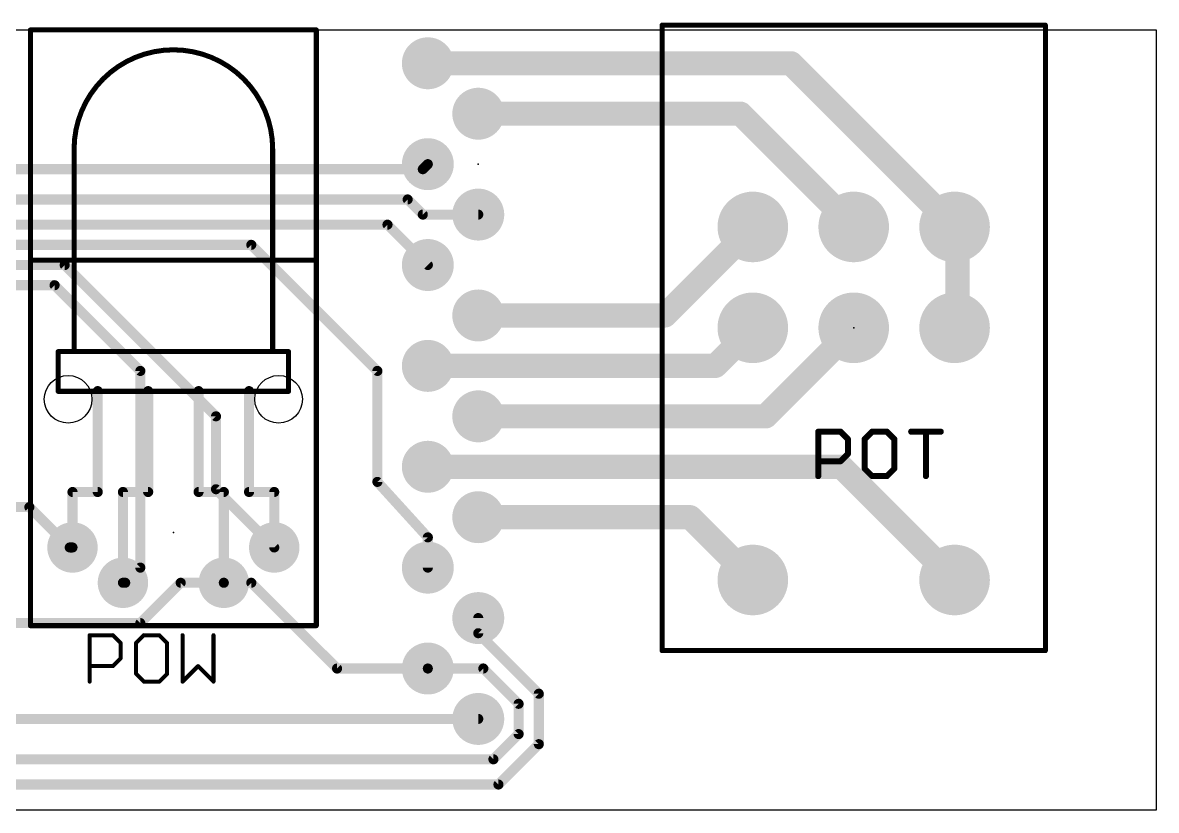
# Model space of a CAD drawing. Extents: x 0 to 68, y -7 to 12.8.
# Drawn here: x 39.46 to 68, y -7 to 12.83 of the extents above; entities that cross this region are included whole.
import ezdxf

# ---------------------------------------------------------------- set-up
doc = ezdxf.new("R2010")
doc.units = 0
for name, color, linetype in [('16', 175, 'CONTINUOUS'), ('17', 82, 'CONTINUOUS'), ('20', 7, 'CONTINUOUS'), ('21', 253, 'CONTINUOUS'), ('23', 7, 'CONTINUOUS'), ('25', 253, 'CONTINUOUS')]:
    doc.layers.add(name, color=color, linetype=linetype)

# ---------------------------------------------------------------- blocks, each defined once
blk = doc.blocks.new('ROUNDP')
at = {"const_width": 0.5}
blk.add_lwpolyline([(0, -0.25, 1), (0, 0.25, 1), (0, -0.25)], format="xyb", dxfattribs=at)

msp = doc.modelspace()

# ---------------------------------------------------------------- linework, layer by layer
at = {"layer": '16'}
for points, const_width in [([(58.801, 11.811), (49.657, 11.811)], 0.6096), ([(62.865, 7.747), (58.801, 11.811)], 0.6096), ([(57.531, 10.541), (50.927, 10.541)], 0.6096), ([(60.325, 7.747), (57.531, 10.541)], 0.6096), ([(49.53, 9.144), (28.448, 9.144)], 0.254), ([(49.657, 9.271), (49.53, 9.144)], 0.254), ([(49.149, 8.382), (28.448, 8.382)], 0.254), ([(49.53, 8.001), (49.149, 8.382)], 0.254), ([(50.927, 8.001), (49.53, 8.001)], 0.254), ([(57.785, 7.62), (57.84, 7.69)], 0.6096), ([(60.325, 7.747), (60.38, 7.69)], 0.6096), ([(62.865, 7.747), (62.92, 7.69)], 0.6096), ([(62.992, 7.62), (62.92, 7.69)], 0.6096), ([(48.641, 7.747), (28.448, 7.747)], 0.254), ([(49.657, 6.731), (48.641, 7.747)], 0.254), ([(57.785, 7.62), (55.626, 5.461)], 0.6096), ([(62.992, 7.62), (62.992, 5.207)], 0.6096), ([(29.337, 7.239), (45.212, 7.239)], 0.254), ([(45.212, 7.239), (48.387, 4.064)], 0.254), ([(29.591, 6.731), (40.513, 6.731)], 0.254), ([(40.513, 6.731), (44.323, 2.921)], 0.254), ([(40.259, 6.223), (29.845, 6.223)], 0.254), ([(42.418, 4.064), (40.259, 6.223)], 0.254), ([(55.626, 5.461), (50.927, 5.461)], 0.6096), ([(57.785, 5.08), (57.84, 5.15)], 0.6096), ([(60.325, 5.08), (60.38, 5.15)], 0.6096), ([(62.992, 5.207), (62.92, 5.15)], 0.6096), ([(57.785, 5.08), (56.896, 4.191)], 0.6096), ([(60.325, 5.08), (58.166, 2.921)], 0.6096), ([(56.896, 4.191), (49.657, 4.191)], 0.6096), ([(42.418, -0.889), (42.418, 4.064)], 0.254), ([(48.387, 4.064), (48.387, 1.27)], 0.254), ([(58.166, 2.921), (50.927, 2.921)], 0.6096), ([(44.323, 2.921), (44.323, 1.086)], 0.254), ([(60.071, 1.651), (49.657, 1.651)], 0.6096), ([(62.865, -1.143), (60.071, 1.651)], 0.6096), ([(44.323, 1.086), (45.79, -0.381)], 0.254), ([(48.387, 1.27), (49.657, -0.127)], 0.254), ([(39.624, 0.635), (38.608, 0.635)], 0.254), ([(40.64, -0.381), (39.624, 0.635)], 0.254), ([(56.261, 0.381), (50.927, 0.381)], 0.6096), ([(57.785, -1.143), (56.261, 0.381)], 0.6096), ([(49.657, -0.127), (49.657, -0.889)], 0.254), ([(40.64, -0.381), (40.71, -0.381)], 0.254), ([(42.037, -1.27), (42.418, -0.889)], 0.254), ([(57.785, -1.143), (57.84, -1.2)], 0.6096), ([(62.865, -1.143), (62.92, -1.2)], 0.6096), ([(42.037, -1.27), (41.98, -1.27)], 0.254), ([(42.418, -2.286), (43.434, -1.27)], 0.254), ([(43.434, -1.27), (44.52, -1.27)], 0.254), ([(45.212, -1.27), (44.52, -1.27)], 0.254), ([(47.371, -3.429), (45.212, -1.27)], 0.254), ([(35.052, -2.286), (42.418, -2.286)], 0.254), ([(50.927, -2.54), (50.927, -2.159)], 0.254), ([(52.451, -4.064), (50.927, -2.54)], 0.254), ([(49.657, -3.429), (47.371, -3.429)], 0.254), ([(49.657, -3.429), (51.054, -3.429)], 0.254), ([(51.054, -3.429), (51.943, -4.318)], 0.254), ([(52.451, -5.334), (52.451, -4.064)], 0.254), ([(51.943, -4.318), (51.943, -5.08)], 0.254), ([(13.335, -4.699), (50.927, -4.699)], 0.254), ([(51.943, -5.08), (51.308, -5.715)], 0.254), ([(51.435, -6.35), (52.451, -5.334)], 0.254), ([(51.308, -5.715), (10.795, -5.715)], 0.254), ([(7.366, -6.35), (51.435, -6.35)], 0.254)]:
    msp.add_lwpolyline(points, dxfattribs=dict(at, const_width=const_width))
for points, const_width in [([(49.657, 11.9634, 1), (49.657, 11.6586)], 0.3048), ([(58.9088, 11.9188, 1), (58.6932, 11.7032)], 0.3048), ([(58.801, 11.6586, 1), (58.801, 11.9634)], 0.3048), ([(50.927, 10.6934, 1), (50.927, 10.3886)], 0.3048), ([(57.6388, 10.6488, 1), (57.4232, 10.4332)], 0.3048), ([(57.531, 10.3886, 1), (57.531, 10.6934)], 0.3048), ([(49.4851, 9.1889, 1), (49.5749, 9.0991)], 0.127), ([(49.53, 9.0805, 1), (49.53, 9.2075)], 0.127), ([(49.7019, 9.2261, 1), (49.6121, 9.3159)], 0.127), ([(49.1939, 8.4269, 1), (49.1041, 8.3371)], 0.127), ([(49.149, 8.3185, 1), (49.149, 8.4455)], 0.127), ([(49.53, 8.0645, 1), (49.53, 7.9375)], 0.127), ([(49.4851, 7.9561, 1), (49.5749, 8.0459)], 0.127), ([(50.927, 7.9375, 1), (50.927, 8.0645)], 0.127), ([(57.9598, 7.5958, 1), (57.7202, 7.7842)], 0.3048), ([(60.4347, 7.8528, 1), (60.2153, 7.6412)], 0.3048), ([(60.2172, 7.6392, 1), (60.4328, 7.8548)], 0.3048), ([(62.9747, 7.8528, 1), (62.7553, 7.6412)], 0.3048), ([(62.7572, 7.6392, 1), (62.9728, 7.8548)], 0.3048), ([(63.0262, 7.7993, 1), (62.8138, 7.5807)], 0.3048), ([(48.6859, 7.7919, 1), (48.5961, 7.7021)], 0.127), ([(48.641, 7.6835, 1), (48.641, 7.8105)], 0.127), ([(57.6652, 7.7142, 1), (57.9048, 7.5258)], 0.3048), ([(57.8928, 7.5122, 1), (57.6772, 7.7278)], 0.3048), ([(60.2703, 7.5842, 1), (60.4897, 7.7958)], 0.3048), ([(62.8103, 7.5842, 1), (63.0297, 7.7958)], 0.3048), ([(63.1444, 7.62, 1), (62.8396, 7.62)], 0.3048), ([(62.8858, 7.5107, 1), (63.0982, 7.7293)], 0.3048), ([(45.2569, 7.2839, 1), (45.1671, 7.1941)], 0.127), ([(45.212, 7.1755, 1), (45.212, 7.3025)], 0.127), ([(40.5579, 6.7759, 1), (40.4681, 6.6861)], 0.127), ([(40.513, 6.6675, 1), (40.513, 6.7945)], 0.127), ([(49.6121, 6.6861, 1), (49.7019, 6.7759)], 0.127), ([(40.3039, 6.2679, 1), (40.2141, 6.1781)], 0.127), ([(40.259, 6.1595, 1), (40.259, 6.2865)], 0.127), ([(50.927, 5.6134, 1), (50.927, 5.3086)], 0.3048), ([(55.5182, 5.5688, 1), (55.7338, 5.3532)], 0.3048), ([(55.626, 5.3086, 1), (55.626, 5.6134)], 0.3048), ([(57.9598, 5.0558, 1), (57.7202, 5.2442)], 0.3048), ([(60.4998, 5.0558, 1), (60.2602, 5.2442)], 0.3048), ([(63.0866, 5.0875, 1), (62.8974, 5.3265)], 0.3048), ([(57.6652, 5.1742, 1), (57.9048, 4.9858)], 0.3048), ([(57.8928, 4.9722, 1), (57.6772, 5.1878)], 0.3048), ([(60.2052, 5.1742, 1), (60.4448, 4.9858)], 0.3048), ([(60.4328, 4.9722, 1), (60.2172, 5.1878)], 0.3048), ([(62.8254, 5.2695, 1), (63.0146, 5.0305)], 0.3048), ([(62.8396, 5.207, 1), (63.1444, 5.207)], 0.3048), ([(49.657, 4.3434, 1), (49.657, 4.0386)], 0.3048), ([(56.7882, 4.2988, 1), (57.0038, 4.0832)], 0.3048), ([(56.896, 4.0386, 1), (56.896, 4.3434)], 0.3048), ([(42.4815, 4.064, 1), (42.3545, 4.064)], 0.127), ([(42.3731, 4.0191, 1), (42.4629, 4.1089)], 0.127), ([(48.4505, 4.064, 1), (48.3235, 4.064)], 0.127), ([(48.3421, 4.0191, 1), (48.4319, 4.1089)], 0.127), ([(50.927, 3.0734, 1), (50.927, 2.7686)], 0.3048), ([(58.0582, 3.0288, 1), (58.2738, 2.8132)], 0.3048), ([(58.166, 2.7686, 1), (58.166, 3.0734)], 0.3048), ([(44.3865, 2.921, 1), (44.2595, 2.921)], 0.127), ([(44.2781, 2.8761, 1), (44.3679, 2.9659)], 0.127), ([(49.657, 1.8034, 1), (49.657, 1.4986)], 0.3048), ([(60.1788, 1.7588, 1), (59.9632, 1.5432)], 0.3048), ([(60.071, 1.4986, 1), (60.071, 1.8034)], 0.3048), ([(44.3679, 1.1309, 1), (44.2781, 1.0411)], 0.127), ([(44.2595, 1.086, 1), (44.3865, 1.086)], 0.127), ([(48.434, 1.3127, 1), (48.34, 1.2273)], 0.127), ([(48.3235, 1.27, 1), (48.4505, 1.27)], 0.127), ([(39.6689, 0.6799, 1), (39.5791, 0.5901)], 0.127), ([(39.624, 0.5715, 1), (39.624, 0.6985)], 0.127), ([(50.927, 0.5334, 1), (50.927, 0.2286)], 0.3048), ([(56.3688, 0.4888, 1), (56.1532, 0.2732)], 0.3048), ([(56.261, 0.2286, 1), (56.261, 0.5334)], 0.3048), ([(49.7205, -0.127, 1), (49.5935, -0.127)], 0.127), ([(40.64, -0.3175, 1), (40.64, -0.4445)], 0.127), ([(40.5951, -0.4259, 1), (40.6849, -0.3361)], 0.127), ([(40.71, -0.4445, 1), (40.71, -0.3175)], 0.127), ([(45.7451, -0.4259, 1), (45.8349, -0.3361)], 0.127), ([(49.61, -0.1697, 1), (49.704, -0.0843)], 0.127), ([(42.3545, -0.889, 1), (42.4815, -0.889)], 0.127), ([(42.4629, -0.9339, 1), (42.3731, -0.8441)], 0.127), ([(49.5935, -0.889, 1), (49.7205, -0.889)], 0.127), ([(57.8947, -1.0372, 1), (57.6753, -1.2488)], 0.3048), ([(62.9747, -1.0372, 1), (62.7553, -1.2488)], 0.3048), ([(57.6772, -1.2508, 1), (57.8928, -1.0352)], 0.3048), ([(57.7303, -1.3058, 1), (57.9497, -1.0942)], 0.3048), ([(62.7572, -1.2508, 1), (62.9728, -1.0352)], 0.3048), ([(62.8103, -1.3058, 1), (63.0297, -1.0942)], 0.3048), ([(41.98, -1.2065, 1), (41.98, -1.3335)], 0.127), ([(41.9921, -1.2251, 1), (42.0819, -1.3149)], 0.127), ([(42.037, -1.3335, 1), (42.037, -1.2065)], 0.127), ([(43.434, -1.2065, 1), (43.434, -1.3335)], 0.127), ([(43.4789, -1.3149, 1), (43.3891, -1.2251)], 0.127), ([(44.52, -1.2065, 1), (44.52, -1.3335)], 0.127), ([(44.52, -1.3335, 1), (44.52, -1.2065)], 0.127), ([(45.2569, -1.2251, 1), (45.1671, -1.3149)], 0.127), ([(45.212, -1.3335, 1), (45.212, -1.2065)], 0.127), ([(42.3731, -2.2411, 1), (42.4629, -2.3309)], 0.127), ([(42.418, -2.3495, 1), (42.418, -2.2225)], 0.127), ([(50.9905, -2.159, 1), (50.8635, -2.159)], 0.127), ([(50.9719, -2.4951, 1), (50.8821, -2.5849)], 0.127), ([(50.8635, -2.54, 1), (50.9905, -2.54)], 0.127), ([(47.371, -3.3655, 1), (47.371, -3.4925)], 0.127), ([(47.3261, -3.4739, 1), (47.4159, -3.3841)], 0.127), ([(49.657, -3.3655, 1), (49.657, -3.4925)], 0.127), ([(49.657, -3.4925, 1), (49.657, -3.3655)], 0.127), ([(51.0989, -3.3841, 1), (51.0091, -3.4739)], 0.127), ([(51.054, -3.4925, 1), (51.054, -3.3655)], 0.127), ([(52.5145, -4.064, 1), (52.3875, -4.064)], 0.127), ([(52.4061, -4.1089, 1), (52.4959, -4.0191)], 0.127), ([(52.0065, -4.318, 1), (51.8795, -4.318)], 0.127), ([(51.8981, -4.3629, 1), (51.9879, -4.2731)], 0.127), ([(50.927, -4.7625, 1), (50.927, -4.6355)], 0.127), ([(51.8795, -5.08, 1), (52.0065, -5.08)], 0.127), ([(51.9879, -5.1249, 1), (51.8981, -5.0351)], 0.127), ([(52.3875, -5.334, 1), (52.5145, -5.334)], 0.127), ([(52.4959, -5.3789, 1), (52.4061, -5.2891)], 0.127), ([(51.2631, -5.6701, 1), (51.3529, -5.7599)], 0.127), ([(51.308, -5.7785, 1), (51.308, -5.6515)], 0.127), ([(51.3901, -6.3051, 1), (51.4799, -6.3949)], 0.127), ([(51.435, -6.4135, 1), (51.435, -6.2865)], 0.127)]:
    msp.add_lwpolyline(points, format="xyb", dxfattribs=dict(at, const_width=const_width))
at = {"layer": '20'}
for p, q in [((0, 12.65), (68, 12.65)), ((68, 12.65), (68, -7)), ((68, -7), (0, -7))]:
    msp.add_line(p, q, dxfattribs=at)
for centre in [(40.6, 3.35), (45.9, 3.35)]:
    msp.add_circle(centre, 0.6, dxfattribs=at)
at = {"layer": '21'}
for points, const_width in [([(39.6818, 12.65, 1), (39.6182, 12.65)], 0.0635), ([(39.65, 12.6818, 1), (39.65, 12.6182)], 0.0635), ([(46.8818, 12.65, 1), (46.8182, 12.65)], 0.0635), ([(46.85, 12.6182, 1), (46.85, 12.6818)], 0.0635), ([(55.5858, 12.77, 1), (55.5222, 12.77)], 0.0635), ([(55.554, 12.8018, 1), (55.554, 12.7383)], 0.0635), ([(65.2378, 12.77, 1), (65.1743, 12.77)], 0.0635), ([(65.206, 12.7383, 1), (65.206, 12.8018)], 0.0635), ([(45.75, 9.65, 1), (40.75, 9.65)], 0.127), ([(40.7818, 9.65, 1), (40.7182, 9.65)], 0.0635), ([(45.7818, 9.65, 1), (45.7182, 9.65)], 0.0635), ([(40.7182, 9.65, 1), (40.7818, 9.65)], 0.0635), ([(45.7182, 9.65, 1), (45.7818, 9.65)], 0.0635), ([(39.6818, 6.85, 1), (39.6182, 6.85)], 0.0635), ([(39.6182, 6.85, 1), (39.6818, 6.85)], 0.0635), ([(39.65, 6.8818, 1), (39.65, 6.8183)], 0.0635), ([(46.8818, 6.85, 1), (46.8182, 6.85)], 0.0635), ([(46.8182, 6.85, 1), (46.8818, 6.85)], 0.0635), ([(46.85, 6.8183, 1), (46.85, 6.8818)], 0.0635), ([(40.3818, 4.55, 1), (40.3182, 4.55)], 0.0635), ([(40.35, 4.5817, 1), (40.35, 4.5183)], 0.0635), ([(40.75, 4.5817, 1), (40.75, 4.5183)], 0.0635), ([(40.7182, 4.55, 1), (40.7818, 4.55)], 0.0635), ([(40.75, 4.5183, 1), (40.75, 4.5817)], 0.0635), ([(45.75, 4.5817, 1), (45.75, 4.5183)], 0.0635), ([(45.7182, 4.55, 1), (45.7818, 4.55)], 0.0635), ([(45.75, 4.5183, 1), (45.75, 4.5817)], 0.0635), ([(46.1818, 4.55, 1), (46.1183, 4.55)], 0.0635), ([(46.15, 4.5183, 1), (46.15, 4.5817)], 0.0635), ([(40.3182, 3.55, 1), (40.3818, 3.55)], 0.0635), ([(40.35, 3.5818, 1), (40.35, 3.5183)], 0.0635), ([(41.4085, 3.556, 1), (41.2815, 3.556)], 0.127), ([(42.6785, 3.556, 1), (42.5515, 3.556)], 0.127), ([(43.9485, 3.556, 1), (43.8215, 3.556)], 0.127), ([(45.2185, 3.556, 1), (45.0915, 3.556)], 0.127), ([(46.1183, 3.55, 1), (46.1818, 3.55)], 0.0635), ([(46.15, 3.5183, 1), (46.15, 3.5818)], 0.0635), ([(40.7735, 1.016, 1), (40.6465, 1.016)], 0.127), ([(40.71, 1.0795, 1), (40.71, 0.9525)], 0.127), ([(41.345, 0.9525, 1), (41.345, 1.0795)], 0.127), ([(42.0435, 1.016, 1), (41.9165, 1.016)], 0.127), ([(41.98, 1.0795, 1), (41.98, 0.9525)], 0.127), ([(42.615, 0.9525, 1), (42.615, 1.0795)], 0.127), ([(43.885, 1.0795, 1), (43.885, 0.9525)], 0.127), ([(44.5835, 1.016, 1), (44.4565, 1.016)], 0.127), ([(44.52, 0.9525, 1), (44.52, 1.0795)], 0.127), ([(45.155, 1.0795, 1), (45.155, 0.9525)], 0.127), ([(45.8535, 1.016, 1), (45.7265, 1.016)], 0.127), ([(45.79, 0.9525, 1), (45.79, 1.0795)], 0.127), ([(41.2815, 1.016, 1), (41.4085, 1.016)], 0.127), ([(42.5515, 1.016, 1), (42.6785, 1.016)], 0.127), ([(43.8215, 1.016, 1), (43.9485, 1.016)], 0.127), ([(45.0915, 1.016, 1), (45.2185, 1.016)], 0.127), ([(40.6465, -0.381, 1), (40.7735, -0.381)], 0.127), ([(45.7265, -0.381, 1), (45.8535, -0.381)], 0.127), ([(41.9165, -1.27, 1), (42.0435, -1.27)], 0.127), ([(44.4565, -1.27, 1), (44.5835, -1.27)], 0.127), ([(39.65, -2.3182, 1), (39.65, -2.3818)], 0.0635), ([(39.6182, -2.35, 1), (39.6818, -2.35)], 0.0635), ([(41.1672, -2.5898, 1), (41.1164, -2.5898)], 0.0508), ([(41.1418, -2.5644, 1), (41.1418, -2.6152)], 0.0508), ([(41.7445, -2.5718, 1), (41.7085, -2.6078)], 0.0508), ([(41.7265, -2.6152, 1), (41.7265, -2.5644)], 0.0508), ([(42.5061, -2.5644, 1), (42.5061, -2.6152)], 0.0508), ([(42.5241, -2.6078, 1), (42.4881, -2.5718)], 0.0508), ([(42.9139, -2.5718, 1), (42.8779, -2.6078)], 0.0508), ([(42.8959, -2.6152, 1), (42.8959, -2.5644)], 0.0508), ([(43.506, -2.5898, 1), (43.4552, -2.5898)], 0.0508), ([(44.2856, -2.5898, 1), (44.2348, -2.5898)], 0.0508), ([(46.8182, -2.35, 1), (46.8818, -2.35)], 0.0635), ([(46.85, -2.3818, 1), (46.85, -2.3182)], 0.0635), ([(41.9468, -2.7847, 1), (41.896, -2.7847)], 0.0508), ([(41.9034, -2.8027, 1), (41.9394, -2.7667)], 0.0508), ([(42.2932, -2.7667, 1), (42.3292, -2.8027)], 0.0508), ([(42.3366, -2.7847, 1), (42.2858, -2.7847)], 0.0508), ([(43.1162, -2.7847, 1), (43.0654, -2.7847)], 0.0508), ([(43.0728, -2.8027, 1), (43.1088, -2.7667)], 0.0508), ([(41.9394, -3.1925, 1), (41.9034, -3.1565)], 0.0508), ([(55.5222, -2.978, 1), (55.5858, -2.978)], 0.0635), ([(55.554, -2.9463, 1), (55.554, -3.0098)], 0.0635), ([(65.1743, -2.978, 1), (65.2378, -2.978)], 0.0635), ([(65.206, -3.0098, 1), (65.206, -2.9463)], 0.0635), ([(41.1418, -3.344, 1), (41.1418, -3.3948)], 0.0508), ([(41.7085, -3.3514, 1), (41.7445, -3.3874)], 0.0508), ([(41.7265, -3.3948, 1), (41.7265, -3.344)], 0.0508), ([(41.896, -3.1745, 1), (41.9468, -3.1745)], 0.0508), ([(43.8884, -3.3514, 1), (43.8524, -3.3874)], 0.0508), ([(43.8884, -3.3874, 1), (43.8524, -3.3514)], 0.0508), ([(42.3292, -3.5463, 1), (42.2932, -3.5823)], 0.0508), ([(42.2858, -3.5643, 1), (42.3366, -3.5643)], 0.0508), ([(42.5061, -3.7338, 1), (42.5061, -3.7846)], 0.0508), ([(42.8959, -3.7846, 1), (42.8959, -3.7338)], 0.0508), ([(43.0654, -3.5643, 1), (43.1162, -3.5643)], 0.0508), ([(43.1088, -3.5823, 1), (43.0728, -3.5463)], 0.0508), ([(41.1164, -3.7592, 1), (41.1672, -3.7592)], 0.0508), ([(42.4881, -3.7772, 1), (42.5241, -3.7412)], 0.0508), ([(42.8779, -3.7412, 1), (42.9139, -3.7772)], 0.0508), ([(43.4626, -3.7412, 1), (43.4986, -3.7772)], 0.0508), ([(43.4552, -3.7592, 1), (43.506, -3.7592)], 0.0508), ([(44.2348, -3.7592, 1), (44.2856, -3.7592)], 0.0508), ([(44.2422, -3.7772, 1), (44.2782, -3.7412)], 0.0508)]:
    msp.add_lwpolyline(points, format="xyb", dxfattribs=dict(at, const_width=const_width))
for points, const_width in [([(39.65, 6.85), (39.65, 12.65)], 0.127), ([(39.65, 12.65), (46.85, 12.65)], 0.127), ([(46.85, 12.65), (46.85, 6.85)], 0.127), ([(55.554, 12.77), (65.206, 12.77)], 0.127), ([(55.554, -2.978), (55.554, 12.77)], 0.127), ([(65.206, 12.77), (65.206, -2.978)], 0.127), ([(40.75, 4.55), (40.75, 9.65)], 0.127), ([(45.75, 9.65), (45.75, 4.55)], 0.127), ([(39.65, -2.35), (39.65, 6.85)], 0.127), ([(39.65, 6.85), (46.85, 6.85)], 0.127), ([(46.85, 6.85), (46.85, -2.35)], 0.127), ([(40.35, 3.55), (40.35, 4.55)], 0.127), ([(40.35, 4.55), (40.75, 4.55)], 0.127), ([(40.75, 4.55), (45.75, 4.55)], 0.127), ([(45.75, 4.55), (46.15, 4.55)], 0.127), ([(46.15, 4.55), (46.15, 3.55)], 0.127), ([(46.15, 3.55), (40.35, 3.55)], 0.127), ([(41.345, 3.556), (41.345, 1.016)], 0.254), ([(42.615, 3.556), (42.615, 1.016)], 0.254), ([(43.885, 3.556), (43.885, 1.016)], 0.254), ([(45.155, 3.556), (45.155, 1.016)], 0.254), ([(40.71, -0.381), (40.71, 1.016)], 0.254), ([(41.345, 1.016), (40.71, 1.016)], 0.254), ([(41.98, -1.27), (41.98, 1.016)], 0.254), ([(41.98, 1.016), (42.615, 1.016)], 0.254), ([(43.885, 1.016), (44.52, 1.016)], 0.254), ([(44.52, -1.27), (44.52, 1.016)], 0.254), ([(45.155, 1.016), (45.79, 1.016)], 0.254), ([(45.79, -0.381), (45.79, 1.016)], 0.254), ([(46.85, -2.35), (39.65, -2.35)], 0.127), ([(41.1418, -3.7592), (41.1418, -2.5898)], 0.1016), ([(41.1418, -2.5898), (41.7265, -2.5898)], 0.1016), ([(41.7265, -2.5898), (41.9214, -2.7847)], 0.1016), ([(42.5061, -2.5898), (42.3112, -2.7847)], 0.1016), ([(42.8959, -2.5898), (42.5061, -2.5898)], 0.1016), ([(43.0908, -2.7847), (42.8959, -2.5898)], 0.1016), ([(43.4806, -2.5898), (43.4806, -3.7592)], 0.1016), ([(44.2602, -3.7592), (44.2602, -2.5898)], 0.1016), ([(41.9214, -2.7847), (41.9214, -3.1745)], 0.1016), ([(42.3112, -2.7847), (42.3112, -3.5643)], 0.1016), ([(43.0908, -3.5643), (43.0908, -2.7847)], 0.1016), ([(41.9214, -3.1745), (41.7265, -3.3694)], 0.1016), ([(65.206, -2.978), (55.554, -2.978)], 0.127), ([(41.7265, -3.3694), (41.1418, -3.3694)], 0.1016), ([(43.4806, -3.7592), (43.8704, -3.3694)], 0.1016), ([(43.8704, -3.3694), (44.2602, -3.7592)], 0.1016), ([(42.3112, -3.5643), (42.5061, -3.7592)], 0.1016), ([(42.5061, -3.7592), (42.8959, -3.7592)], 0.1016), ([(42.8959, -3.7592), (43.0908, -3.5643)], 0.1016)]:
    msp.add_lwpolyline(points, dxfattribs=dict(at, const_width=const_width))
at = {"layer": '23'}
for p in [(50.927, 9.271), (60.38, 5.15), (43.25, 0)]:
    msp.add_point(p, dxfattribs=at)
at = {"layer": '25', "const_width": 0.1524}
for points in [[(59.488, 1.4162), (59.488, 2.5348)], [(59.488, 2.5348), (60.0473, 2.5348)], [(60.0473, 2.5348), (60.2337, 2.3483)], [(60.8438, 2.5348), (60.6574, 2.3483)], [(61.2167, 2.5348), (60.8438, 2.5348)], [(61.4031, 2.3483), (61.2167, 2.5348)], [(61.8268, 2.5348), (62.5725, 2.5348)], [(62.1996, 1.4162), (62.1996, 2.5348)], [(60.2337, 2.3483), (60.2337, 1.9755)], [(60.6574, 2.3483), (60.6574, 1.6026)], [(61.4031, 1.6026), (61.4031, 2.3483)], [(60.2337, 1.9755), (60.0473, 1.7891)], [(60.0473, 1.7891), (59.488, 1.7891)], [(60.6574, 1.6026), (60.8438, 1.4162)], [(60.8438, 1.4162), (61.2167, 1.4162)], [(61.2167, 1.4162), (61.4031, 1.6026)]]:
    msp.add_lwpolyline(points, dxfattribs=at)
at = {"layer": '25', "const_width": 0.0762}
for points in [[(59.5261, 2.5348, 1), (59.4499, 2.5348)], [(59.488, 2.5729, 1), (59.488, 2.4967)], [(60.0742, 2.5617, 1), (60.0203, 2.5078)], [(60.0473, 2.4967, 1), (60.0473, 2.5729)], [(60.8438, 2.5729, 1), (60.8438, 2.4967)], [(60.8708, 2.5078, 1), (60.8169, 2.5617)], [(61.2436, 2.5617, 1), (61.1897, 2.5078)], [(61.2167, 2.4967, 1), (61.2167, 2.5729)], [(61.8268, 2.5729, 1), (61.8268, 2.4967)], [(62.2377, 2.5348, 1), (62.1615, 2.5348)], [(62.5725, 2.4967, 1), (62.5725, 2.5729)], [(60.2718, 2.3483, 1), (60.1956, 2.3483)], [(60.2068, 2.3214, 1), (60.2606, 2.3753)], [(60.6955, 2.3483, 1), (60.6193, 2.3483)], [(60.6305, 2.3753, 1), (60.6843, 2.3214)], [(61.4412, 2.3483, 1), (61.365, 2.3483)], [(61.3762, 2.3214, 1), (61.43, 2.3753)], [(60.1956, 1.9755, 1), (60.2718, 1.9755)], [(60.2606, 1.9485, 1), (60.2068, 2.0024)], [(59.488, 1.8272, 1), (59.488, 1.751)], [(60.0203, 1.816, 1), (60.0742, 1.7621)], [(60.0473, 1.751, 1), (60.0473, 1.8272)], [(59.4499, 1.4162, 1), (59.5261, 1.4162)], [(60.6843, 1.6296, 1), (60.6305, 1.5757)], [(60.6193, 1.6026, 1), (60.6955, 1.6026)], [(60.8438, 1.4543, 1), (60.8438, 1.3781)], [(60.8169, 1.3893, 1), (60.8708, 1.4431)], [(61.1897, 1.4431, 1), (61.2436, 1.3893)], [(61.2167, 1.3781, 1), (61.2167, 1.4543)], [(61.365, 1.6026, 1), (61.4412, 1.6026)], [(61.43, 1.5757, 1), (61.3762, 1.6296)], [(62.1615, 1.4162, 1), (62.2377, 1.4162)]]:
    msp.add_lwpolyline(points, format="xyb", dxfattribs=at)

# ---------------------------------------------------------------- block references
at = {"layer": '17', "rotation": 90}
for p, xscale, yscale in [((49.657, 11.811), 1.308, 1.308), ((49.657, 11.811), 1.308, 1.308), ((50.927, 10.541), 1.308, 1.308), ((50.927, 10.541), 1.308, 1.308), ((49.657, 9.271), 1.308, 1.308), ((49.657, 9.271), 1.308, 1.308), ((50.927, 8.001), 1.308, 1.308), ((50.927, 8.001), 1.308, 1.308), ((57.84, 7.69), 1.778, 1.778), ((57.84, 7.69), 1.778, 1.778), ((60.38, 7.69), 1.778, 1.778), ((60.38, 7.69), 1.778, 1.778), ((62.92, 7.69), 1.778, 1.778), ((62.92, 7.69), 1.778, 1.778), ((49.657, 6.731), 1.308, 1.308), ((49.657, 6.731), 1.308, 1.308), ((50.927, 5.461), 1.308, 1.308), ((50.927, 5.461), 1.308, 1.308), ((57.84, 5.15), 1.778, 1.778), ((57.84, 5.15), 1.778, 1.778), ((60.38, 5.15), 1.778, 1.778), ((60.38, 5.15), 1.778, 1.778), ((62.92, 5.15), 1.778, 1.778), ((62.92, 5.15), 1.778, 1.778), ((49.657, 4.191), 1.308, 1.308), ((49.657, 4.191), 1.308, 1.308), ((50.927, 2.921), 1.308, 1.308), ((50.927, 2.921), 1.308, 1.308), ((49.657, 1.651), 1.308, 1.308), ((49.657, 1.651), 1.308, 1.308), ((50.927, 0.381), 1.308, 1.308), ((50.927, 0.381), 1.308, 1.308), ((40.71, -0.381), 1.27, 1.27), ((40.71, -0.381), 1.27, 1.27), ((45.79, -0.381), 1.27, 1.27), ((45.79, -0.381), 1.27, 1.27), ((49.657, -0.889), 1.308, 1.308), ((49.657, -0.889), 1.308, 1.308), ((57.84, -1.2), 1.778, 1.778), ((57.84, -1.2), 1.778, 1.778), ((62.92, -1.2), 1.778, 1.778), ((62.92, -1.2), 1.778, 1.778), ((41.98, -1.27), 1.27, 1.27), ((41.98, -1.27), 1.27, 1.27), ((44.52, -1.27), 1.27, 1.27), ((44.52, -1.27), 1.27, 1.27), ((50.927, -2.159), 1.308, 1.308), ((50.927, -2.159), 1.308, 1.308), ((49.657, -3.429), 1.308, 1.308), ((49.657, -3.429), 1.308, 1.308), ((50.927, -4.699), 1.308, 1.308), ((50.927, -4.699), 1.308, 1.308)]:
    msp.add_blockref('ROUNDP', p, dxfattribs=dict(at, xscale=xscale, yscale=yscale))

doc.saveas('drawing.dxf')
